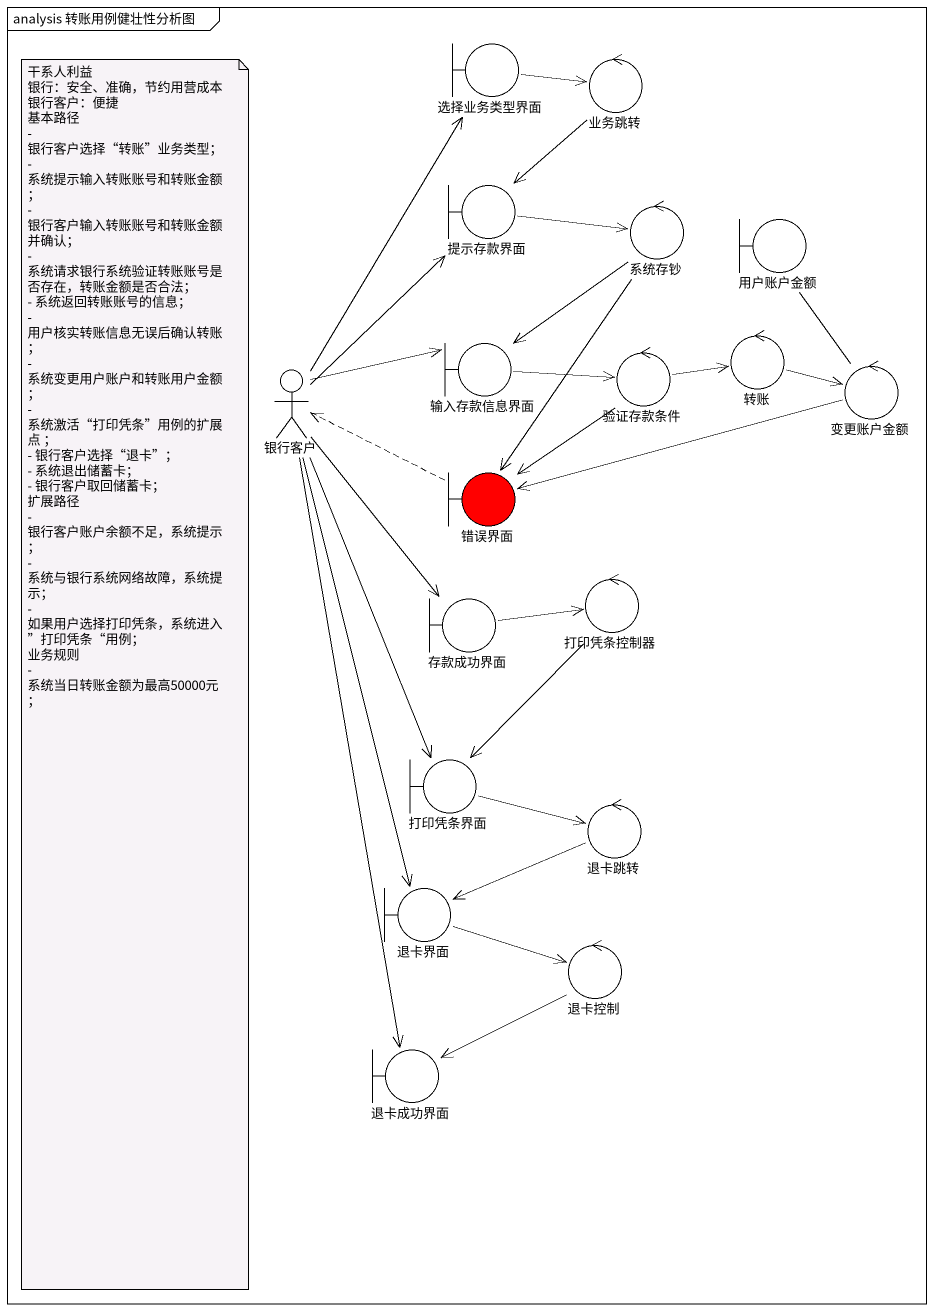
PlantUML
@startuml
mainframe analysis 转账用例健壮性分析图
boundary 选择业务类型界面
control 业务跳转
boundary 提示存款界面
control 系统存钞
boundary 用户账户金额
control 转账
actor 银行客户
boundary 输入存款信息界面
control 验证存款条件
control 变更账户金额
boundary 错误界面 #FF0000
boundary 存款成功界面
control 打印凭条控制器
boundary 打印凭条界面
control 退卡跳转
boundary 退卡界面
control 退卡控制
boundary 退卡成功界面
选择业务类型界面 -right-> 业务跳转
业务跳转 --> 提示存款界面
提示存款界面 -right-> 系统存钞
系统存钞 --> 输入存款信息界面
系统存钞 --> 错误界面
转账 -right-> 变更账户金额
银行客户 -up-> 选择业务类型界面
银行客户 -up-> 提示存款界面
银行客户 -right-> 输入存款信息界面
银行客户 --> 存款成功界面
银行客户 --> 打印凭条界面
银行客户 --> 退卡界面
银行客户 --> 退卡成功界面
输入存款信息界面 -right-> 验证存款条件
验证存款条件 -right-> 转账
验证存款条件 --> 错误界面
变更账户金额 -up- 用户账户金额
变更账户金额 -left-> 错误界面
错误界面 .left.> 银行客户
存款成功界面 -right-> 打印凭条控制器
打印凭条控制器 --> 打印凭条界面
打印凭条界面 -right-> 退卡跳转
退卡跳转 -left-> 退卡界面
退卡界面 -right-> 退卡控制
退卡控制 --> 退卡成功界面
note as N1
  干系人利益
  银行：安全、准确，节约用营成本
  银行客户：便捷
  基本路径
  - 银行客户选择“转账”业务类型；
  - 系统提示输入转账账号和转账金额；
  - 银行客户输入转账账号和转账金额并确认；
  - 系统请求银行系统验证转账账号是否存在，转账金额是否合法；
  - 系统返回转账账号的信息；
  - 用户核实转账信息无误后确认转账；
  - 系统变更用户账户和转账用户金额；
  - 系统激活“打印凭条”用例的扩展点 ；
  - 银行客户选择“退卡”；
  - 系统退出储蓄卡；
  - 银行客户取回储蓄卡；
  扩展路径
  - 银行客户账户余额不足，系统提示；
  - 系统与银行系统网络故障，系统提示；
  - 如果用户选择打印凭条，系统进入”打印凭条“用例；
  业务规则
  - 系统当日转账金额为最高50000元；
end note
@enduml
